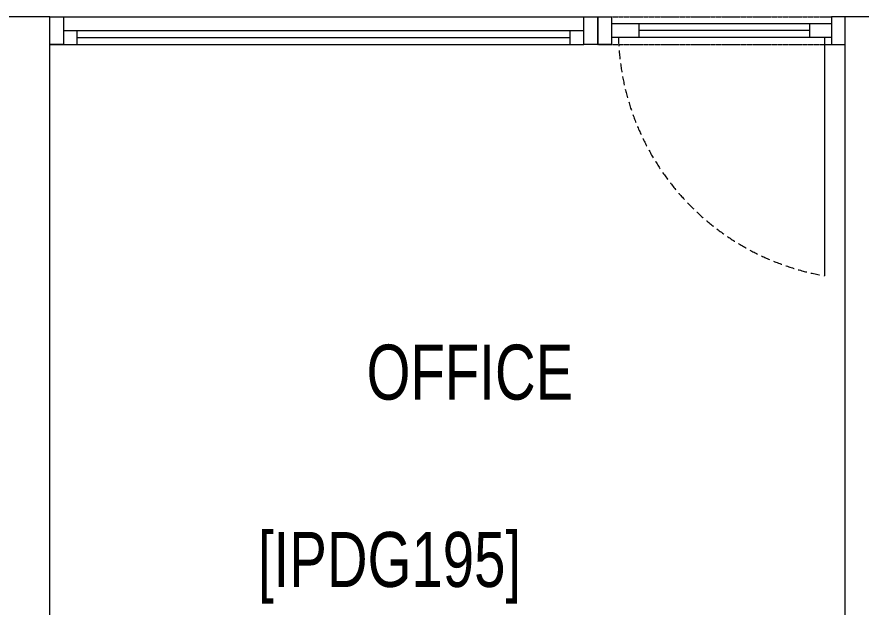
# Model space of a CAD drawing. Header units: millimetres. Extents: x 26027 to 581921, y 7230 to 233891.
# Drawn here: x 533148 to 536219, y 144403 to 146550 of the extents above; entities that cross this region are included whole.
import ezdxf

# ---------------------------------------------------------------- set-up
doc = ezdxf.new("R2010")
doc.units = ezdxf.units.MM
doc.header["$LTSCALE"] = 5
doc.linetypes.add('HIDDEN', pattern=[9.525, 6.35, -3.175])
doc.linetypes.add('HIDDEN2', pattern=[0.1875, 0.125, -0.0625])
for name, color, linetype, lineweight in [('72_EGR_BASE_TEXT', 252, 'Continuous', 5), ('Aluminum', 252, 'Continuous', 5), ('Proj', 252, 'HIDDEN2', 5), ('Walls', 252, 'Continuous', 5)]:
    doc.layers.add(name, color=color, linetype=linetype, lineweight=lineweight)
doc.styles.add('X3G_ENTITY_2587EA', font='swisscl.ttf', dxfattribs={"height": 200})

msp = doc.modelspace()

# ---------------------------------------------------------------- linework, layer by layer
at = {"layer": 'Aluminum'}
for p, q in [((533267.4, 146550.3, 0), (535211.1, 146550.3, 0)), ((533317.4, 146500.3, 0), (535211.1, 146500.3, 0)), ((533367.4, 146450.3, 0), (533367.4, 146500.3, 0)), ((535161.1, 146450.3, 0), (535161.1, 146500.3, 0)), ((536111.1, 146525.3, 0), (535311.1, 146525.3, 0)), ((535411.1, 146525.3, 0), (535411.1, 146475.3, 0)), ((536031.1, 146500.3, 0), (535411.1, 146500.3, 0)), ((536031.1, 146525.3, 0), (536031.1, 146475.3, 0)), ((533367.4, 146475.3, 0), (535161.1, 146475.3, 0)), ((536111.1, 146475.3, 0), (535311.1, 146475.3, 0)), ((536086.1, 146475.3, 0), (536086.1, 145608.6, 0)), ((533267.4, 146450.3, 0), (535211.1, 146450.3, 0))]:
    msp.add_line(p, q, dxfattribs=at)
at = {"layer": 'Aluminum', "elevation": 0}
for points in [[(533267.4, 146550.3), (533317.4, 146550.3), (533317.4, 146450.3), (533267.4, 146450.3)], [(535211.1, 146550.3), (535261.1, 146550.3), (535261.1, 146450.3), (535211.1, 146450.3)], [(535311.1, 146550.3), (535311.1, 146450.3), (535261.1, 146450.3), (535261.1, 146550.3)], [(536111.1, 146550.3), (536111.1, 146450.3), (536161.1, 146450.3), (536161.1, 146550.3)]]:
    msp.add_lwpolyline(points, close=True, dxfattribs=at)
at = {"layer": 'Aluminum', "linetype": 'HIDDEN'}
msp.add_arc((536241.1, 146500.3, 0), 905, 181.583, 260.1383, dxfattribs=at)
at = {"layer": 'Proj'}
for p, q in [((535261.1, 146550.3, 0), (536111.1, 146550.3, 0)), ((535261.1, 146450.3, 0), (536111.1, 146450.3, 0))]:
    msp.add_line(p, q, dxfattribs=at)
at = {"layer": 'Walls'}
for p, q in [((533267.4, 146550.3, 0), (533117.4, 146550.3, 0)), ((533267.4, 142610.3, 0), (533267.4, 146550.3, 0)), ((537943.8, 146550.3, 2200), (536161.1, 146550.3, 0)), ((536161.1, 142610.3, 0), (536161.1, 146550.3, 0))]:
    msp.add_line(p, q, dxfattribs=at)

# ---------------------------------------------------------------- texts
at = {"layer": '72_EGR_BASE_TEXT', "char_height": 200, "attachment_point": 2, "style": 'X3G_ENTITY_2587EA'}
for s, insert in [('OFFICE', (534796.1, 145358.1)), ('[IPDG195]', (534503.7, 144676.7))]:
    msp.add_mtext(s, dxfattribs=dict(at, insert=insert))

doc.saveas('drawing.dxf')
